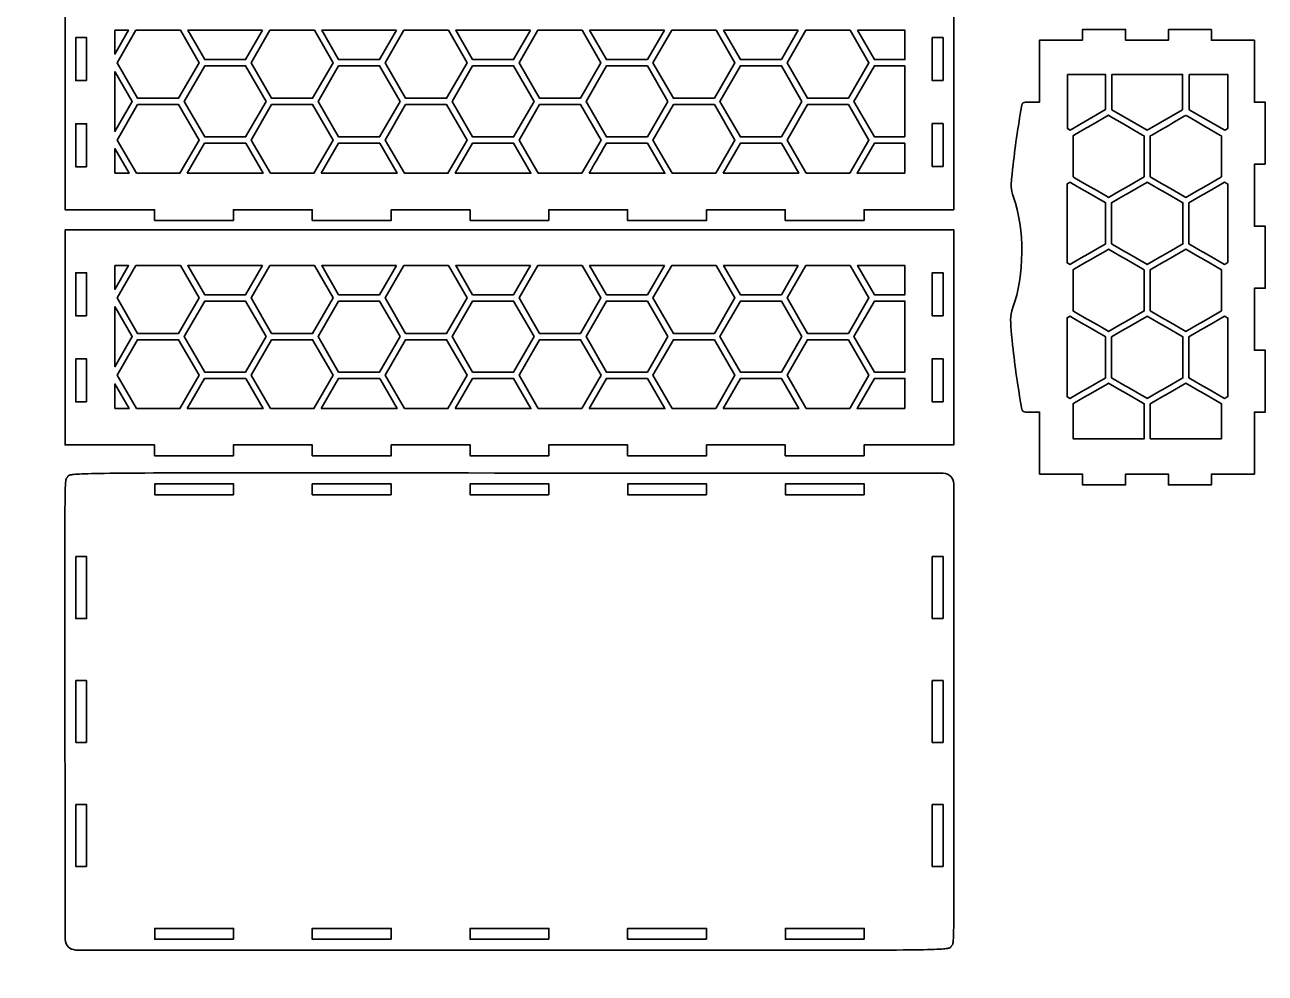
# Model space of a CAD drawing. Header units: inches. Extents: x 5 to 404, y -2 to 401.
# Drawn here: x 7.2 to 353.4, y -1.9 to 262.6 of the extents above; entities that cross this region are included whole.
import ezdxf

# ---------------------------------------------------------------- set-up
doc = ezdxf.new("R2010")
doc.units = ezdxf.units.IN
doc.header["$MEASUREMENT"] = 0
doc.layers.add('_U+0421_U+043B_U+043E_U+0439 1', color=7, linetype='Continuous')

# ---------------------------------------------------------------- blocks, each defined once
blk = doc.blocks.new('block 2')
at = {"layer": '_U+0421_U+043B_U+043E_U+0439 1', "color": 250, "lineweight": 35, "true_color": 0x373435}
for points in [[(18.48, 271.04), (18.48, 211.03), (43.46, 211.03), (43.46, 208.03), (65.47, 208.03), (65.47, 211.03), (87.48, 211.03), (87.48, 208.03), (109.5, 208.03), (109.5, 211.03), (131.51, 211.03), (131.51, 208.03), (153.45, 208.03), (153.45, 211.03), (175.46, 211.03), (175.46, 208.03), (197.48, 208.03), (197.48, 211.03), (219.46, 211.03), (219.46, 208.03), (241.47, 208.03), (241.47, 211.03), (266.48, 211.03), (266.48, 271.04)], [(32.38, 261.06), (36.21, 261.06), (32.38, 254.43), (32.38, 261.06)], [(50.67, 261.06), (55.88, 252.02), (50.17, 242.13), (38.74, 242.13), (33.03, 252.02), (38.24, 261.06), (50.67, 261.06)], [(73.57, 261.06), (68.87, 252.91), (57.44, 252.91), (52.73, 261.06), (73.57, 261.06)], [(88.06, 261.06), (93.27, 252.02), (87.56, 242.13), (76.13, 242.13), (70.42, 252.02), (75.64, 261.06), (88.06, 261.06)], [(110.96, 261.06), (106.26, 252.91), (94.83, 252.91), (90.12, 261.06), (110.96, 261.06)], [(125.45, 261.06), (130.67, 252.02), (124.95, 242.13), (113.52, 242.13), (107.81, 252.02), (113.03, 261.06), (125.45, 261.06)], [(148.34, 261.06), (143.64, 252.91), (132.22, 252.91), (127.52, 261.06), (148.34, 261.06)], [(162.81, 261.06), (168.02, 252.02), (162.31, 242.13), (150.89, 242.13), (145.18, 252.02), (150.39, 261.06), (162.81, 261.06)], [(185.72, 261.06), (181.01, 252.91), (169.55, 252.91), (164.85, 261.06), (185.72, 261.06)], [(200.18, 261.06), (205.4, 252.02), (199.69, 242.13), (188.26, 242.13), (182.54, 252.02), (187.76, 261.06), (200.18, 261.06)], [(223.09, 261.06), (218.38, 252.91), (206.95, 252.91), (202.25, 261.06), (223.09, 261.06)], [(237.57, 261.06), (242.79, 252.02), (237.08, 242.13), (225.65, 242.13), (219.94, 252.02), (225.15, 261.06), (237.57, 261.06)], [(252.86, 252.91), (244.34, 252.91), (239.64, 261.06), (252.86, 261.06), (252.86, 252.91), (252.86, 252.91)], [(24.48, 247.05), (21.48, 247.05), (21.48, 259.04), (24.48, 259.04), (24.48, 247.05)], [(263.48, 247.05), (260.48, 247.05), (260.48, 259.04), (263.48, 259.04), (263.48, 247.05)], [(32.38, 249.62), (37.21, 241.24), (32.38, 232.87), (32.38, 249.62)], [(74.58, 241.24), (68.87, 231.34), (57.44, 231.34), (51.72, 241.24), (57.44, 251.14), (68.87, 251.14), (74.58, 241.24)], [(111.97, 241.24), (106.26, 231.34), (94.83, 231.34), (89.12, 241.24), (94.83, 251.14), (106.26, 251.14), (111.97, 241.24)], [(149.36, 241.23), (143.65, 231.34), (132.22, 231.34), (126.51, 241.24), (132.22, 251.14), (143.64, 251.14), (149.36, 241.23)], [(186.7, 241.24), (180.99, 231.34), (169.57, 231.34), (163.85, 241.25), (169.56, 251.14), (180.99, 251.14), (186.7, 241.24)], [(224.12, 241.24), (218.4, 231.34), (206.93, 231.34), (201.21, 241.24), (206.93, 251.14), (218.41, 251.14), (224.12, 241.24)], [(252.86, 231.34), (244.32, 231.34), (238.6, 241.24), (244.32, 251.14), (252.86, 251.14), (252.86, 231.34)], [(298.18, 248.76), (308.77, 248.76), (308.77, 238.94), (298.91, 233.25), (298.18, 233.67), (298.18, 248.76)], [(310.6, 248.76), (310.6, 248.76), (330.33, 248.76), (330.33, 238.91), (320.46, 233.22), (310.6, 238.91), (310.6, 248.76), (310.6, 248.76)], [(332.16, 248.76), (342.91, 248.76), (342.91, 233.65), (342.1, 233.18), (332.16, 238.91), (332.16, 248.76)], [(38.38, 221.19), (33.03, 230.46), (38.74, 240.36), (50.17, 240.36), (55.88, 230.46), (50.53, 221.19), (38.38, 221.19)], [(75.77, 221.19), (70.42, 230.46), (76.13, 240.36), (87.56, 240.36), (93.27, 230.46), (87.92, 221.19), (75.77, 221.19)], [(113.16, 221.19), (107.81, 230.46), (113.52, 240.36), (124.95, 240.36), (130.67, 230.46), (125.31, 221.19), (113.16, 221.19)], [(150.53, 221.19), (145.18, 230.46), (150.89, 240.36), (162.32, 240.36), (168.04, 230.46), (168.04, 230.46), (162.68, 221.19), (150.53, 221.19)], [(187.9, 221.19), (182.54, 230.46), (188.26, 240.36), (199.69, 240.36), (205.4, 230.46), (200.05, 221.19), (187.9, 221.19)], [(225.29, 221.19), (219.94, 230.46), (225.65, 240.36), (237.08, 240.36), (242.79, 230.46), (237.44, 221.19), (225.29, 221.19)], [(24.48, 223.03), (21.48, 223.03), (21.48, 235.02), (24.48, 235.02), (24.48, 223.03)], [(263.48, 223.06), (260.48, 223.06), (260.48, 235.06), (263.48, 235.06), (263.48, 223.06)], [(52.57, 221.19), (57.41, 229.58), (68.89, 229.58), (73.73, 221.19), (52.57, 221.19)], [(89.96, 221.19), (94.81, 229.58), (106.28, 229.58), (111.12, 221.19), (89.96, 221.19)], [(127.35, 221.19), (132.2, 229.58), (143.65, 229.58), (148.49, 221.19), (127.35, 221.19)], [(202.11, 221.19), (206.95, 229.58), (218.38, 229.58), (223.23, 221.19), (202.11, 221.19)], [(32.38, 221.19), (32.38, 228.06), (36.34, 221.19), (32.38, 221.19)], [(18.48, 205.42), (18.48, 145.41), (43.46, 145.41), (43.46, 142.42), (65.47, 142.42), (65.47, 145.41), (87.48, 145.41), (87.48, 142.42), (109.5, 142.42), (109.5, 145.41), (131.51, 145.41), (131.51, 142.42), (153.45, 142.42), (153.45, 145.41), (175.46, 145.41), (175.46, 142.42), (197.48, 142.42), (197.48, 145.41), (219.46, 145.41), (219.46, 142.42), (241.47, 142.42), (241.47, 145.41), (266.48, 145.41), (266.48, 205.42), (18.48, 205.42)], [(32.38, 195.44), (36.21, 195.44), (32.38, 188.81), (32.38, 195.44)], [(50.67, 195.44), (55.88, 186.41), (50.17, 176.51), (38.74, 176.51), (33.03, 186.41), (38.24, 195.44), (50.67, 195.44)], [(73.57, 195.44), (68.87, 187.29), (57.44, 187.29), (52.73, 195.44), (73.57, 195.44)], [(88.06, 195.44), (93.27, 186.41), (87.56, 176.51), (76.13, 176.51), (70.42, 186.41), (75.64, 195.44), (88.06, 195.44)], [(110.96, 195.44), (106.26, 187.29), (94.83, 187.29), (90.12, 195.44), (110.96, 195.44)], [(125.45, 195.44), (130.67, 186.41), (124.95, 176.51), (113.52, 176.51), (107.81, 186.41), (113.03, 195.44), (125.45, 195.44)], [(148.34, 195.44), (143.64, 187.29), (132.22, 187.29), (127.52, 195.44), (148.34, 195.44)], [(162.81, 195.44), (168.02, 186.41), (162.31, 176.51), (150.89, 176.51), (145.18, 186.41), (150.39, 195.44), (162.81, 195.44)], [(185.72, 195.44), (181.01, 187.29), (169.55, 187.29), (164.85, 195.44), (185.72, 195.44)], [(200.18, 195.44), (205.4, 186.41), (199.69, 176.51), (188.26, 176.51), (182.54, 186.41), (187.76, 195.44), (200.18, 195.44)], [(223.09, 195.44), (218.38, 187.29), (206.95, 187.29), (202.25, 195.44), (223.09, 195.44)], [(237.57, 195.44), (242.79, 186.41), (237.08, 176.51), (225.65, 176.51), (219.94, 186.41), (225.15, 195.44), (237.57, 195.44)], [(252.86, 187.29), (244.34, 187.29), (239.64, 195.44), (252.86, 195.44), (252.86, 187.29), (252.86, 187.29)], [(24.48, 181.43), (21.48, 181.43), (21.48, 193.43), (24.48, 193.43), (24.48, 181.43)], [(263.48, 181.43), (260.48, 181.43), (260.48, 193.43), (263.48, 193.43), (263.48, 181.43)], [(32.38, 184), (37.21, 175.63), (32.38, 167.25), (32.38, 184)], [(74.58, 175.63), (68.87, 165.73), (57.44, 165.73), (51.72, 175.63), (57.44, 185.53), (68.87, 185.53), (74.58, 175.63)], [(111.97, 175.63), (106.26, 165.73), (94.83, 165.73), (89.12, 175.63), (94.83, 185.53), (106.26, 185.53), (111.97, 175.63)], [(149.36, 175.62), (143.65, 165.73), (132.22, 165.73), (126.51, 175.63), (132.22, 185.53), (143.64, 185.53), (149.36, 175.62)], [(186.7, 175.63), (180.99, 165.73), (169.57, 165.73), (163.85, 175.63), (169.56, 185.53), (180.99, 185.53), (186.7, 175.63)], [(224.12, 175.63), (218.4, 165.73), (206.93, 165.73), (201.21, 175.63), (206.93, 185.53), (218.41, 185.53), (224.12, 175.63)], [(252.86, 165.73), (244.32, 165.73), (238.6, 175.63), (244.32, 185.53), (252.86, 185.53), (252.86, 165.73)], [(38.38, 155.58), (33.03, 164.85), (38.74, 174.74), (50.17, 174.74), (55.88, 164.85), (50.53, 155.58), (38.38, 155.58)], [(75.77, 155.58), (70.42, 164.85), (76.13, 174.74), (87.56, 174.74), (93.27, 164.85), (87.92, 155.58), (75.77, 155.58)], [(113.16, 155.58), (107.81, 164.85), (113.52, 174.74), (124.95, 174.74), (130.67, 164.85), (125.31, 155.58), (113.16, 155.58)], [(150.53, 155.58), (145.18, 164.85), (150.89, 174.74), (162.32, 174.74), (168.04, 164.85), (168.04, 164.84), (162.68, 155.58), (150.53, 155.58)], [(187.9, 155.58), (182.54, 164.85), (188.26, 174.74), (199.69, 174.74), (205.4, 164.85), (200.05, 155.58), (187.9, 155.58)], [(225.29, 155.58), (219.94, 164.85), (225.65, 174.74), (237.08, 174.74), (242.79, 164.85), (237.44, 155.58), (225.29, 155.58)], [(24.48, 157.41), (21.48, 157.41), (21.48, 169.4), (24.48, 169.4), (24.48, 157.41)], [(263.48, 157.44), (260.48, 157.44), (260.48, 169.44), (263.48, 169.44), (263.48, 157.44)], [(52.57, 155.58), (57.41, 163.96), (68.89, 163.96), (73.73, 155.58), (52.57, 155.58)], [(89.96, 155.58), (94.81, 163.96), (106.28, 163.96), (111.12, 155.58), (89.96, 155.58)], [(127.35, 155.58), (132.2, 163.96), (143.65, 163.96), (148.49, 155.58), (127.35, 155.58)], [(164.72, 155.58), (165.65, 157.19), (169.56, 163.96), (181.01, 163.96), (185.86, 155.58), (164.72, 155.58)], [(202.11, 155.58), (206.95, 163.96), (218.38, 163.96), (223.23, 155.58), (202.11, 155.58)], [(32.38, 155.58), (32.38, 162.44), (36.34, 155.58), (32.38, 155.58)], [(65.5, 131.55), (43.49, 131.55), (43.49, 134.55), (65.5, 134.55), (65.5, 131.55)], [(109.5, 131.55), (87.48, 131.55), (87.48, 134.55), (109.5, 134.55), (109.5, 131.55)], [(153.52, 131.55), (131.51, 131.55), (131.51, 134.55), (153.52, 134.55), (153.52, 131.55)], [(197.48, 131.55), (175.5, 131.55), (175.5, 134.55), (197.48, 134.55), (197.48, 131.55)], [(241.5, 131.55), (219.49, 131.55), (219.49, 134.55), (241.5, 134.55), (241.5, 131.55)], [(263.48, 96.98), (260.48, 96.98), (260.48, 114.26), (263.48, 114.26), (263.48, 96.98)], [(24.51, 62.41), (21.51, 62.41), (21.51, 79.69), (24.51, 79.69), (24.51, 62.41)], [(263.48, 62.41), (260.48, 62.41), (260.48, 79.69), (263.48, 79.69), (263.48, 62.41)], [(24.51, 27.83), (21.51, 27.83), (21.51, 45.12), (24.51, 45.12), (24.51, 27.83)], [(263.48, 27.83), (260.48, 27.83), (260.48, 45.12), (263.48, 45.12), (263.48, 27.83)], [(65.5, 7.55), (43.49, 7.55), (43.49, 10.55), (65.5, 10.55), (65.5, 7.55)], [(109.5, 7.55), (87.48, 7.55), (87.48, 10.55), (109.5, 10.55), (109.5, 7.55)], [(153.52, 7.55), (131.51, 7.55), (131.51, 10.55), (153.52, 10.55), (153.52, 7.55)], [(197.48, 7.55), (175.46, 7.55), (175.46, 10.55), (197.48, 10.55), (197.48, 7.55)], [(241.5, 7.55), (219.49, 7.55), (219.49, 10.55), (241.5, 10.55), (241.5, 7.55)]]:
    blk.add_lwpolyline(points, dxfattribs=at)
for points, knots in [([(353.38, 223.71), (353.38, 223.71), (353.38, 241), (353.38, 241), (353.38, 241), (350.38, 241), (350.38, 241), (350.38, 241), (350.38, 258.28), (350.38, 258.28), (350.38, 258.28), (338.38, 258.28), (338.38, 258.28), (338.38, 258.28), (338.38, 261.28), (338.38, 261.28), (338.38, 261.28), (326.39, 261.28), (326.39, 261.28), (326.39, 261.28), (326.39, 258.28), (326.39, 258.28), (326.39, 258.28), (314.4, 258.28), (314.4, 258.28), (314.4, 258.28), (314.4, 261.32), (314.4, 261.32), (314.4, 261.32), (302.4, 261.32), (302.4, 261.32), (302.4, 261.32), (302.4, 258.32), (302.4, 258.32), (302.4, 258.32), (290.41, 258.32), (290.41, 258.32), (290.41, 258.32), (290.41, 241.03), (290.41, 241.03), (290.41, 241.03), (286.46, 241.03), (286.46, 241.03), (285.96, 241.03), (285.54, 240.68), (285.47, 240.18), (283.61, 229.44), (283.48, 227.6), (282.61, 219.51), (282.51, 218.31), (282.31, 216.78), (283.1, 214.57), (286.29, 205.7), (286.27, 192.58), (282.96, 183.71), (282.05, 181.21), (282.34, 179.81), (282.61, 176.09), (283.49, 167.98), (283.6, 166.19), (285.47, 155.41), (285.54, 154.92), (285.96, 154.57), (286.46, 154.57), (286.46, 154.57), (290.41, 154.57), (290.41, 154.57), (290.41, 154.57), (290.41, 137.28), (290.41, 137.28), (290.41, 137.28), (302.4, 137.28), (302.4, 137.28), (302.4, 137.28), (302.4, 134.28), (302.4, 134.28), (302.4, 134.28), (314.4, 134.28), (314.4, 134.28), (314.4, 134.28), (314.4, 137.28), (314.4, 137.28), (314.4, 137.28), (326.39, 137.28), (326.39, 137.28), (326.39, 137.28), (326.39, 134.28), (326.39, 134.28), (326.39, 134.28), (338.38, 134.28), (338.38, 134.28), (338.38, 134.28), (338.38, 137.28), (338.38, 137.28), (338.38, 137.28), (350.38, 137.28), (350.38, 137.28), (350.38, 137.28), (350.38, 154.57), (350.38, 154.57), (350.38, 154.57), (353.38, 154.57), (353.38, 154.57), (353.38, 154.57), (353.38, 171.85), (353.38, 171.85), (353.38, 171.85), (350.38, 171.85), (350.38, 171.85), (350.38, 171.85), (350.38, 189.14), (350.38, 189.14), (350.38, 189.14), (353.38, 189.14), (353.38, 189.14), (353.38, 189.14), (353.38, 206.42), (353.38, 206.42), (353.38, 206.42), (350.38, 206.42), (350.38, 206.42), (350.38, 206.42), (350.38, 223.71), (350.38, 223.71), (350.38, 223.71), (353.38, 223.71), (353.38, 223.71), (353.38, 223.71), (353.38, 223.71), (353.38, 223.71)], [0, 0, 0, 0, 1, 1, 1, 2, 2, 2, 3, 3, 3, 4, 4, 4, 5, 5, 5, 6, 6, 6, 7, 7, 7, 8, 8, 8, 9, 9, 9, 10, 10, 10, 11, 11, 11, 12, 12, 12, 13, 13, 13, 14, 14, 14, 15, 15, 15, 16, 16, 16, 17, 17, 17, 18, 18, 18, 19, 19, 19, 20, 20, 20, 21, 21, 21, 22, 22, 22, 23, 23, 23, 24, 24, 24, 25, 25, 25, 26, 26, 26, 27, 27, 27, 28, 28, 28, 29, 29, 29, 30, 30, 30, 31, 31, 31, 32, 32, 32, 33, 33, 33, 34, 34, 34, 35, 35, 35, 36, 36, 36, 37, 37, 37, 38, 38, 38, 39, 39, 39, 40, 40, 40, 41, 41, 41, 42, 42, 42, 43, 43, 43, 43]), ([(319.62, 231.59), (319.62, 231.59), (319.62, 220.2), (319.62, 220.2), (319.59, 220.18), (309.71, 214.48), (309.68, 214.46), (309.66, 214.48), (299.78, 220.18), (299.75, 220.2), (299.75, 220.2), (299.75, 231.67), (299.75, 231.67), (299.78, 231.69), (309.58, 237.35), (309.61, 237.37), (309.64, 237.35), (319.59, 231.61), (319.62, 231.59)], [0, 0, 0, 0, 1, 1, 1, 2, 2, 2, 3, 3, 3, 4, 4, 4, 5, 5, 5, 6, 6, 6, 6]), ([(341.18, 231.59), (341.18, 231.59), (341.18, 220.2), (341.18, 220.2), (341.15, 220.18), (331.27, 214.48), (331.24, 214.46), (331.22, 214.48), (321.34, 220.18), (321.31, 220.2), (321.31, 220.2), (321.31, 231.59), (321.31, 231.59), (321.34, 231.61), (331.21, 237.31), (331.24, 237.33), (331.28, 237.31), (341.14, 231.61), (341.18, 231.59)], [0, 0, 0, 0, 1, 1, 1, 2, 2, 2, 3, 3, 3, 4, 4, 4, 5, 5, 5, 6, 6, 6, 6]), ([(164.72, 221.19), (165.92, 223.28), (164.97, 221.62), (169.56, 229.58), (169.56, 229.58), (181.01, 229.58), (181.01, 229.58), (181.01, 229.58), (185.86, 221.19), (185.86, 221.19), (185.86, 221.19), (164.72, 221.19), (164.72, 221.19)], [0, 0, 0, 0, 1, 1, 1, 2, 2, 2, 3, 3, 3, 4, 4, 4, 4]), ([(252.86, 221.19), (252.86, 221.19), (249.95, 221.19), (239.5, 221.19), (239.5, 221.19), (244.34, 229.58), (244.34, 229.58), (244.34, 229.58), (252.86, 229.58), (252.86, 229.58), (252.86, 229.58), (252.86, 221.19), (252.86, 221.19)], [0, 0, 0, 0, 1, 1, 1, 2, 2, 2, 3, 3, 3, 4, 4, 4, 4]), ([(298.1, 218.23), (298.1, 218.23), (298.14, 218.23), (298.14, 218.23), (298.14, 218.23), (298.12, 218.26), (298.12, 218.26), (298.12, 218.26), (298.91, 218.71), (298.91, 218.71), (298.94, 218.69), (308.81, 212.99), (308.84, 212.98), (308.84, 212.98), (308.84, 201.5), (308.84, 201.5), (308.81, 201.49), (298.93, 195.79), (298.91, 195.77), (298.91, 195.77), (298.12, 196.22), (298.12, 196.22), (298.12, 196.22), (298.14, 196.25), (298.14, 196.25), (298.14, 196.25), (298.1, 196.25), (298.1, 196.25), (298.1, 196.25), (298.1, 218.23), (298.1, 218.23)], [0, 0, 0, 0, 1, 1, 1, 2, 2, 2, 3, 3, 3, 4, 4, 4, 5, 5, 5, 6, 6, 6, 7, 7, 7, 8, 8, 8, 9, 9, 9, 10, 10, 10, 10]), ([(310.53, 201.5), (310.53, 201.5), (310.53, 212.98), (310.53, 212.98), (310.56, 212.99), (320.44, 218.7), (320.46, 218.71), (320.5, 218.69), (330.37, 212.99), (330.4, 212.98), (330.4, 212.98), (330.4, 201.5), (330.4, 201.5), (330.37, 201.49), (320.49, 195.79), (320.46, 195.77), (320.44, 195.79), (310.56, 201.49), (310.53, 201.5)], [0, 0, 0, 0, 1, 1, 1, 2, 2, 2, 3, 3, 3, 4, 4, 4, 5, 5, 5, 6, 6, 6, 6]), ([(342.98, 196.35), (342.98, 196.35), (342.94, 196.35), (342.94, 196.35), (342.94, 196.35), (342.96, 196.31), (342.96, 196.31), (342.86, 196.26), (342.12, 195.83), (342.02, 195.77), (341.99, 195.79), (332.12, 201.49), (332.09, 201.5), (332.09, 201.5), (332.09, 212.98), (332.09, 212.98), (332.12, 212.99), (341.99, 218.7), (342.02, 218.71), (342.06, 218.69), (342.91, 218.2), (342.96, 218.17), (342.96, 218.17), (342.94, 218.14), (342.94, 218.14), (342.94, 218.14), (342.98, 218.14), (342.98, 218.14), (342.98, 218.14), (342.98, 196.35), (342.98, 196.35)], [0, 0, 0, 0, 1, 1, 1, 2, 2, 2, 3, 3, 3, 4, 4, 4, 5, 5, 5, 6, 6, 6, 7, 7, 7, 8, 8, 8, 9, 9, 9, 10, 10, 10, 10]), ([(319.62, 194.28), (319.62, 194.28), (319.62, 182.81), (319.62, 182.81), (319.59, 182.79), (309.71, 177.09), (309.68, 177.07), (309.66, 177.09), (299.78, 182.79), (299.75, 182.81), (299.75, 182.81), (299.75, 194.28), (299.75, 194.28), (299.78, 194.3), (309.65, 200), (309.68, 200.02), (309.72, 200), (319.59, 194.3), (319.62, 194.28)], [0, 0, 0, 0, 1, 1, 1, 2, 2, 2, 3, 3, 3, 4, 4, 4, 5, 5, 5, 6, 6, 6, 6]), ([(321.31, 182.81), (321.31, 182.81), (321.31, 194.28), (321.31, 194.28), (321.34, 194.3), (331.21, 200), (331.24, 200.02), (331.28, 200), (341.14, 194.3), (341.18, 194.28), (341.18, 194.28), (341.18, 182.81), (341.18, 182.81), (341.15, 182.79), (331.27, 177.09), (331.24, 177.07), (331.22, 177.09), (321.34, 182.79), (321.31, 182.81)], [0, 0, 0, 0, 1, 1, 1, 2, 2, 2, 3, 3, 3, 4, 4, 4, 5, 5, 5, 6, 6, 6, 6]), ([(298.12, 158.83), (298.12, 158.83), (298.14, 158.86), (298.14, 158.86), (298.14, 158.86), (298.1, 158.86), (298.1, 158.86), (298.1, 158.86), (298.1, 180.84), (298.1, 180.84), (298.1, 180.84), (298.14, 180.84), (298.14, 180.84), (298.14, 180.84), (298.12, 180.87), (298.12, 180.87), (298.12, 180.87), (298.91, 181.32), (298.91, 181.32), (298.94, 181.3), (308.81, 175.6), (308.84, 175.58), (308.84, 175.58), (308.84, 164.11), (308.84, 164.11), (308.81, 164.1), (298.93, 158.39), (298.91, 158.38), (298.91, 158.38), (298.12, 158.83), (298.12, 158.83)], [0, 0, 0, 0, 1, 1, 1, 2, 2, 2, 3, 3, 3, 4, 4, 4, 5, 5, 5, 6, 6, 6, 7, 7, 7, 8, 8, 8, 9, 9, 9, 10, 10, 10, 10]), ([(310.53, 175.58), (310.56, 175.61), (320.43, 181.31), (320.46, 181.32), (320.5, 181.3), (330.37, 175.6), (330.4, 175.58), (330.4, 175.58), (330.4, 164.11), (330.4, 164.11), (330.37, 164.1), (320.49, 158.39), (320.46, 158.38), (320.44, 158.39), (310.56, 164.1), (310.53, 164.11), (310.53, 164.11), (310.53, 175.58), (310.53, 175.58)], [0, 0, 0, 0, 1, 1, 1, 2, 2, 2, 3, 3, 3, 4, 4, 4, 5, 5, 5, 6, 6, 6, 6]), ([(342.98, 158.95), (342.98, 158.95), (342.94, 158.95), (342.94, 158.95), (342.94, 158.95), (342.96, 158.92), (342.96, 158.92), (342.86, 158.86), (342.12, 158.43), (342.02, 158.38), (341.99, 158.39), (332.12, 164.1), (332.09, 164.11), (332.09, 164.11), (332.09, 175.58), (332.09, 175.58), (332.12, 175.61), (341.99, 181.31), (342.02, 181.32), (342.12, 181.27), (342.87, 180.83), (342.96, 180.78), (342.96, 180.78), (342.94, 180.75), (342.94, 180.75), (342.94, 180.75), (342.98, 180.75), (342.98, 180.75), (342.98, 180.75), (342.98, 158.95), (342.98, 158.95)], [0, 0, 0, 0, 1, 1, 1, 2, 2, 2, 3, 3, 3, 4, 4, 4, 5, 5, 5, 6, 6, 6, 7, 7, 7, 8, 8, 8, 9, 9, 9, 10, 10, 10, 10]), ([(252.86, 155.58), (252.86, 155.58), (249.95, 155.58), (239.5, 155.58), (239.5, 155.58), (244.34, 163.96), (244.34, 163.96), (244.34, 163.96), (252.86, 163.96), (252.86, 163.96), (252.86, 163.96), (252.86, 155.58), (252.86, 155.58)], [0, 0, 0, 0, 1, 1, 1, 2, 2, 2, 3, 3, 3, 4, 4, 4, 4]), ([(299.79, 147.16), (299.79, 147.16), (299.79, 147.2), (299.79, 147.2), (299.79, 147.2), (299.75, 147.2), (299.75, 147.2), (299.75, 147.2), (299.75, 156.89), (299.75, 156.89), (299.78, 156.91), (309.65, 162.61), (309.68, 162.63), (309.72, 162.6), (319.59, 156.91), (319.62, 156.89), (319.62, 156.89), (319.62, 147.16), (319.62, 147.16), (319.62, 147.16), (299.79, 147.16), (299.79, 147.16), (299.79, 147.16), (299.79, 147.16), (299.79, 147.16)], [0, 0, 0, 0, 1, 1, 1, 2, 2, 2, 3, 3, 3, 4, 4, 4, 5, 5, 5, 6, 6, 6, 7, 7, 7, 8, 8, 8, 8]), ([(341.14, 147.2), (341.14, 147.2), (341.14, 147.16), (341.14, 147.16), (341.14, 147.16), (321.31, 147.16), (321.31, 147.16), (321.31, 147.16), (321.31, 156.89), (321.31, 156.89), (321.34, 156.91), (331.22, 162.61), (331.24, 162.63), (331.28, 162.6), (341.14, 156.91), (341.18, 156.89), (341.18, 156.89), (341.18, 147.2), (341.18, 147.2), (341.18, 147.2), (341.14, 147.2), (341.14, 147.2), (341.14, 147.2), (341.14, 147.2), (341.14, 147.2)], [0, 0, 0, 0, 1, 1, 1, 2, 2, 2, 3, 3, 3, 4, 4, 4, 5, 5, 5, 6, 6, 6, 7, 7, 7, 8, 8, 8, 8]), ([(263.48, 137.55), (7.25, 137.55), (20.6, 138.08), (19.11, 136.38), (18.17, 134.97), (18.48, 144.01), (18.48, 7.55), (18.65, 5.69), (19.73, 4.71), (21.48, 4.55), (277.72, 4.55), (264.36, 4.02), (265.85, 5.72), (266.79, 7.13), (266.48, -1.91), (266.48, 134.55), (266.32, 136.35), (265.32, 137.38), (263.48, 137.55)], [0, 0, 0, 0, 1, 1, 1, 2, 2, 2, 3, 3, 3, 4, 4, 4, 5, 5, 5, 6, 6, 6, 6]), ([(21.48, 114.26), (21.48, 114.26), (24.48, 114.26), (24.48, 114.26), (24.48, 114.26), (24.48, 96.98), (24.48, 96.98), (24.48, 96.98), (21.48, 96.98), (21.48, 96.98), (21.48, 96.98), (21.48, 114.26), (21.48, 114.26)], [0, 0, 0, 0, 1, 1, 1, 2, 2, 2, 3, 3, 3, 4, 4, 4, 4])]:
    blk.add_open_spline(points, degree=3, knots=knots, dxfattribs=at)

msp = doc.modelspace()

# ---------------------------------------------------------------- block references
at = {"layer": '_U+0421_U+043B_U+043E_U+0439 1'}
msp.add_blockref('block 2', (0, 0), dxfattribs=at)

doc.saveas('drawing.dxf')
